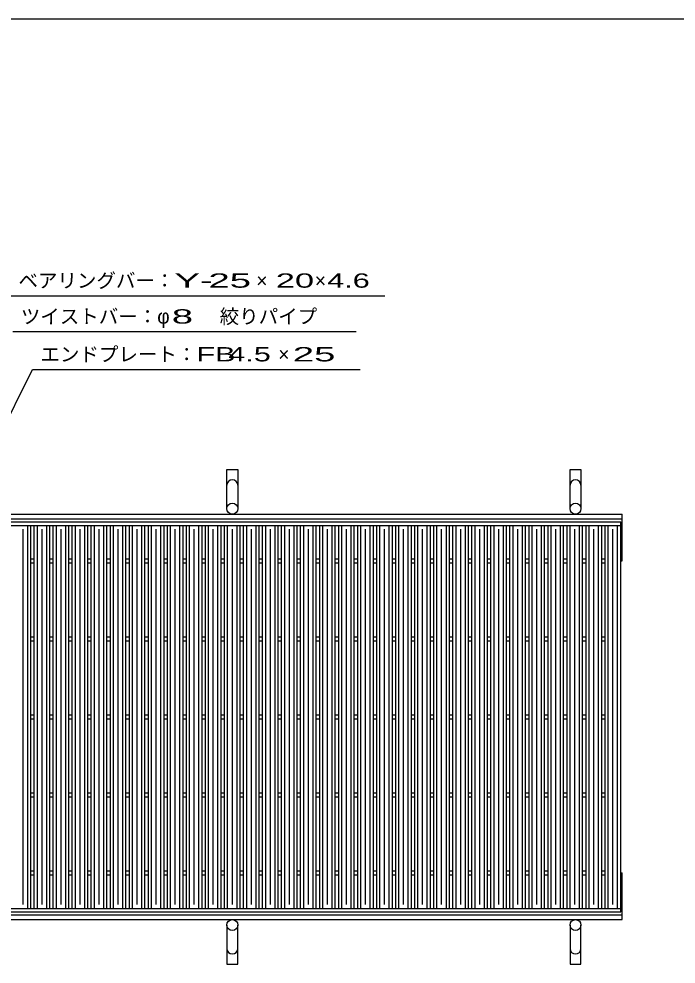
# Model space of a CAD drawing. Units: millimetres, scale not verified. Extents: x -1820 to 1731, y -1282 to 1054.
# Drawn here: x -1195 to -352, y -158 to 1054 of the extents above; entities that cross this region are included whole.
import ezdxf
from ezdxf.enums import TextEntityAlignment as Align

# ---------------------------------------------------------------- set-up
doc = ezdxf.new("R2010")
doc.units = ezdxf.units.MM
doc.header["$LTSCALE"] = 10
for name, color, linetype, lineweight in [('0_2', 150, 'Continuous', 25), ('16', 3, 'Continuous', 25), ('19', 6, 'Continuous', 25), ('22', 2, 'Continuous', 25)]:
    doc.layers.add(name, color=color, linetype=linetype, lineweight=lineweight)
doc.styles.add('ベクトル', font='')
doc.styles.get('ベクトル').set_extended_font_data('ベクトル')

msp = doc.modelspace()

# ---------------------------------------------------------------- linework, layer by layer
at = {"layer": '0_2'}
msp.add_line((-1729, 1053.5), (1731, 1053.5), dxfattribs=at)
at = {"layer": '16'}
for p, q in [((-1419, 408.5), (-423, 408.5)), ((-1419, 404), (-423, 404)), ((-1199.4, 404), (-1179.4, 404)), ((-1183.4, -87), (-1183.4, 404)), ((-1179.4, -87), (-1179.4, 404)), ((-1175, -87), (-1175, 404)), ((-1175, 404), (-1155, 404)), ((-1171, -87), (-1171, 404)), ((-1159, -87), (-1159, 404)), ((-1155, -87), (-1155, 404)), ((-1150.6, -87), (-1150.6, 404)), ((-1150.6, 404), (-1130.6, 404)), ((-1146.6, -87), (-1146.6, 404)), ((-1134.6, -87), (-1134.6, 404)), ((-1130.6, -87), (-1130.6, 404)), ((-1126.2, -87), (-1126.2, 404)), ((-1126.2, 404), (-1106.2, 404)), ((-1122.2, -87), (-1122.2, 404)), ((-1110.2, -87), (-1110.2, 404)), ((-1106.2, -87), (-1106.2, 404)), ((-1101.8, -87), (-1101.8, 404)), ((-1101.8, 404), (-1081.8, 404)), ((-1097.8, -87), (-1097.8, 404)), ((-1085.8, -87), (-1085.8, 404)), ((-1081.8, -87), (-1081.8, 404)), ((-1077.4, -87), (-1077.4, 404)), ((-1077.4, 404), (-1057.4, 404)), ((-1073.4, -87), (-1073.4, 404)), ((-1061.4, -87), (-1061.4, 404)), ((-1057.4, -87), (-1057.4, 404)), ((-1053, -87), (-1053, 404)), ((-1053, 404), (-1033, 404)), ((-1049, -87), (-1049, 404)), ((-1037, -87), (-1037, 404)), ((-1033, -87), (-1033, 404)), ((-1028.6, -87), (-1028.6, 404)), ((-1028.6, 404), (-1008.6, 404)), ((-1024.6, -87), (-1024.6, 404)), ((-1012.6, -87), (-1012.6, 404)), ((-1008.6, -87), (-1008.6, 404)), ((-1004.2, -87), (-1004.2, 404)), ((-1004.2, 404), (-984.2, 404)), ((-1000.2, -87), (-1000.2, 404)), ((-988.2, -87), (-988.2, 404)), ((-984.2, -87), (-984.2, 404)), ((-979.8, -87), (-979.8, 404)), ((-979.8, 404), (-959.8, 404)), ((-975.8, -87), (-975.8, 404)), ((-963.8, -87), (-963.8, 404)), ((-959.8, -87), (-959.8, 404)), ((-955.4, -87), (-955.4, 404)), ((-955.4, 404), (-935.4, 404)), ((-951.4, -87), (-951.4, 404)), ((-939.4, -87), (-939.4, 404)), ((-935.4, -87), (-935.4, 404)), ((-931, -87), (-931, 404)), ((-931, 404), (-911, 404)), ((-927, -87), (-927, 404)), ((-915, -87), (-915, 404)), ((-911, -87), (-911, 404)), ((-906.6, -87), (-906.6, 404)), ((-906.6, 404), (-886.6, 404)), ((-902.6, -87), (-902.6, 404)), ((-890.6, -87), (-890.6, 404)), ((-886.6, -87), (-886.6, 404)), ((-882.2, -87), (-882.2, 404)), ((-882.2, 404), (-862.2, 404)), ((-878.2, -87), (-878.2, 404)), ((-866.2, -87), (-866.2, 404)), ((-862.2, -87), (-862.2, 404)), ((-857.8, -87), (-857.8, 404)), ((-857.8, 404), (-837.8, 404)), ((-853.8, -87), (-853.8, 404)), ((-841.8, -87), (-841.8, 404)), ((-837.8, -87), (-837.8, 404)), ((-833.4, -87), (-833.4, 404)), ((-833.4, 404), (-813.4, 404)), ((-829.4, -87), (-829.4, 404)), ((-817.4, -87), (-817.4, 404)), ((-813.4, -87), (-813.4, 404)), ((-809, -87), (-809, 404)), ((-809, 404), (-789, 404)), ((-805, -87), (-805, 404)), ((-793, -87), (-793, 404)), ((-789, -87), (-789, 404)), ((-784.6, -87), (-784.6, 404)), ((-784.6, 404), (-764.6, 404)), ((-780.6, -87), (-780.6, 404)), ((-768.6, -87), (-768.6, 404)), ((-764.6, -87), (-764.6, 404)), ((-760.2, -87), (-760.2, 404)), ((-760.2, 404), (-740.2, 404)), ((-756.2, -87), (-756.2, 404)), ((-744.2, -87), (-744.2, 404)), ((-740.2, -87), (-740.2, 404)), ((-735.8, -87), (-735.8, 404)), ((-735.8, 404), (-715.8, 404)), ((-731.8, -87), (-731.8, 404)), ((-719.8, -87), (-719.8, 404)), ((-715.8, -87), (-715.8, 404)), ((-711.4, -87), (-711.4, 404)), ((-711.4, 404), (-691.4, 404)), ((-707.4, -87), (-707.4, 404)), ((-695.4, -87), (-695.4, 404)), ((-691.4, -87), (-691.4, 404)), ((-687, -87), (-687, 404)), ((-687, 404), (-667, 404)), ((-683, -87), (-683, 404)), ((-671, -87), (-671, 404)), ((-667, -87), (-667, 404)), ((-662.6, -87), (-662.6, 404)), ((-662.6, 404), (-642.6, 404)), ((-658.6, -87), (-658.6, 404)), ((-646.6, -87), (-646.6, 404)), ((-642.6, -87), (-642.6, 404)), ((-638.2, -87), (-638.2, 404)), ((-638.2, 404), (-618.2, 404)), ((-634.2, -87), (-634.2, 404)), ((-622.2, -87), (-622.2, 404)), ((-618.2, -87), (-618.2, 404)), ((-613.8, -87), (-613.8, 404)), ((-613.8, 404), (-593.8, 404)), ((-609.8, -87), (-609.8, 404)), ((-597.8, -87), (-597.8, 404)), ((-593.8, -87), (-593.8, 404)), ((-589.4, -87), (-589.4, 404)), ((-589.4, 404), (-569.4, 404)), ((-585.4, -87), (-585.4, 404)), ((-573.4, -87), (-573.4, 404)), ((-569.4, -87), (-569.4, 404)), ((-565, -87), (-565, 404)), ((-565, 404), (-545, 404)), ((-561, -87), (-561, 404)), ((-549, -87), (-549, 404)), ((-545, -87), (-545, 404)), ((-540.6, -87), (-540.6, 404)), ((-540.6, 404), (-520.6, 404)), ((-536.6, -87), (-536.6, 404)), ((-524.6, -87), (-524.6, 404)), ((-520.6, -87), (-520.6, 404)), ((-516.2, -87), (-516.2, 404)), ((-516.2, 404), (-496.2, 404)), ((-512.2, -87), (-512.2, 404)), ((-500.2, -87), (-500.2, 404)), ((-496.2, -87), (-496.2, 404)), ((-491.8, -87), (-491.8, 404)), ((-491.8, 404), (-471.8, 404)), ((-487.8, -87), (-487.8, 404)), ((-475.8, -87), (-475.8, 404)), ((-471.8, -87), (-471.8, 404)), ((-467.4, -87), (-467.4, 404)), ((-467.4, 404), (-447.4, 404)), ((-463.4, -87), (-463.4, 404)), ((-451.4, -87), (-451.4, 404)), ((-447.4, -87), (-447.4, 404)), ((-443, -87), (-443, 404)), ((-443, 404), (-423, 404)), ((-439, -87), (-439, 404)), ((-427, -87), (-427, 404)), ((-423, 404), (-423, 408.5)), ((-423, -87), (-423, 404)), ((-1189.4, -82), (-1189.4, 399)), ((-1165, -82), (-1165, 399)), ((-1140.6, -82), (-1140.6, 399)), ((-1116.2, -82), (-1116.2, 399)), ((-1091.8, -82), (-1091.8, 399)), ((-1067.4, -82), (-1067.4, 399)), ((-1043, -82), (-1043, 399)), ((-1018.6, -82), (-1018.6, 399)), ((-994.2, -82), (-994.2, 399)), ((-969.8, -82), (-969.8, 399)), ((-945.4, -82), (-945.4, 399)), ((-921, -82), (-921, 399)), ((-896.6, -82), (-896.6, 399)), ((-872.2, -82), (-872.2, 399)), ((-847.8, -82), (-847.8, 399)), ((-823.4, -82), (-823.4, 399)), ((-799, -82), (-799, 399)), ((-774.6, -82), (-774.6, 399)), ((-750.2, -82), (-750.2, 399)), ((-725.8, -82), (-725.8, 399)), ((-701.4, -82), (-701.4, 399)), ((-677, -82), (-677, 399)), ((-652.6, -82), (-652.6, 399)), ((-628.2, -82), (-628.2, 399)), ((-603.8, -82), (-603.8, 399)), ((-579.4, -82), (-579.4, 399)), ((-555, -82), (-555, 399)), ((-530.6, -82), (-530.6, 399)), ((-506.2, -82), (-506.2, 399)), ((-481.8, -82), (-481.8, 399)), ((-457.4, -82), (-457.4, 399)), ((-433, -82), (-433, 399)), ((-1179.4, 361), (-1175, 361)), ((-1179.4, 356), (-1175, 356)), ((-1155, 361), (-1150.6, 361)), ((-1155, 356), (-1150.6, 356)), ((-1130.6, 361), (-1126.2, 361)), ((-1130.6, 356), (-1126.2, 356)), ((-1106.2, 361), (-1101.8, 361)), ((-1106.2, 356), (-1101.8, 356)), ((-1081.8, 361), (-1077.4, 361)), ((-1081.8, 356), (-1077.4, 356)), ((-1057.4, 361), (-1053, 361)), ((-1057.4, 356), (-1053, 356)), ((-1033, 361), (-1028.6, 361)), ((-1033, 356), (-1028.6, 356)), ((-1008.6, 361), (-1004.2, 361)), ((-1008.6, 356), (-1004.2, 356)), ((-984.2, 361), (-979.8, 361)), ((-984.2, 356), (-979.8, 356)), ((-959.8, 361), (-955.4, 361)), ((-959.8, 356), (-955.4, 356)), ((-935.4, 361), (-931, 361)), ((-935.4, 356), (-931, 356)), ((-911, 361), (-906.6, 361)), ((-911, 356), (-906.6, 356)), ((-886.6, 361), (-882.2, 361)), ((-886.6, 356), (-882.2, 356)), ((-862.2, 361), (-857.8, 361)), ((-862.2, 356), (-857.8, 356)), ((-837.8, 361), (-833.4, 361)), ((-837.8, 356), (-833.4, 356)), ((-813.4, 361), (-809, 361)), ((-813.4, 356), (-809, 356)), ((-789, 361), (-784.6, 361)), ((-789, 356), (-784.6, 356)), ((-764.6, 361), (-760.2, 361)), ((-764.6, 356), (-760.2, 356)), ((-740.2, 361), (-735.8, 361)), ((-740.2, 356), (-735.8, 356)), ((-715.8, 361), (-711.4, 361)), ((-715.8, 356), (-711.4, 356)), ((-691.4, 361), (-687, 361)), ((-691.4, 356), (-687, 356)), ((-667, 361), (-662.6, 361)), ((-667, 356), (-662.6, 356)), ((-642.6, 361), (-638.2, 361)), ((-642.6, 356), (-638.2, 356)), ((-618.2, 361), (-613.8, 361)), ((-618.2, 356), (-613.8, 356)), ((-593.8, 361), (-589.4, 361)), ((-593.8, 356), (-589.4, 356)), ((-569.4, 361), (-565, 361)), ((-569.4, 356), (-565, 356)), ((-545, 361), (-540.6, 361)), ((-545, 356), (-540.6, 356)), ((-520.6, 361), (-516.2, 361)), ((-520.6, 356), (-516.2, 356)), ((-496.2, 361), (-491.8, 361)), ((-496.2, 356), (-491.8, 356)), ((-471.8, 361), (-467.4, 361)), ((-471.8, 356), (-467.4, 356)), ((-447.4, 361), (-443, 361)), ((-447.4, 356), (-443, 356)), ((-1179.4, 261), (-1175, 261)), ((-1179.4, 256), (-1175, 256)), ((-1155, 261), (-1150.6, 261)), ((-1155, 256), (-1150.6, 256)), ((-1130.6, 261), (-1126.2, 261)), ((-1130.6, 256), (-1126.2, 256)), ((-1106.2, 261), (-1101.8, 261)), ((-1106.2, 256), (-1101.8, 256)), ((-1081.8, 261), (-1077.4, 261)), ((-1081.8, 256), (-1077.4, 256)), ((-1057.4, 261), (-1053, 261)), ((-1057.4, 256), (-1053, 256)), ((-1033, 261), (-1028.6, 261)), ((-1033, 256), (-1028.6, 256)), ((-1008.6, 261), (-1004.2, 261)), ((-1008.6, 256), (-1004.2, 256)), ((-984.2, 261), (-979.8, 261)), ((-984.2, 256), (-979.8, 256)), ((-959.8, 261), (-955.4, 261)), ((-959.8, 256), (-955.4, 256)), ((-935.4, 261), (-931, 261)), ((-935.4, 256), (-931, 256)), ((-911, 261), (-906.6, 261)), ((-911, 256), (-906.6, 256)), ((-886.6, 261), (-882.2, 261)), ((-886.6, 256), (-882.2, 256)), ((-862.2, 261), (-857.8, 261)), ((-862.2, 256), (-857.8, 256)), ((-837.8, 261), (-833.4, 261)), ((-837.8, 256), (-833.4, 256)), ((-813.4, 261), (-809, 261)), ((-813.4, 256), (-809, 256)), ((-789, 261), (-784.6, 261)), ((-789, 256), (-784.6, 256)), ((-764.6, 261), (-760.2, 261)), ((-764.6, 256), (-760.2, 256)), ((-740.2, 261), (-735.8, 261)), ((-740.2, 256), (-735.8, 256)), ((-715.8, 261), (-711.4, 261)), ((-715.8, 256), (-711.4, 256)), ((-691.4, 261), (-687, 261)), ((-691.4, 256), (-687, 256)), ((-667, 261), (-662.6, 261)), ((-667, 256), (-662.6, 256)), ((-642.6, 261), (-638.2, 261)), ((-642.6, 256), (-638.2, 256)), ((-618.2, 261), (-613.8, 261)), ((-618.2, 256), (-613.8, 256)), ((-593.8, 261), (-589.4, 261)), ((-593.8, 256), (-589.4, 256)), ((-569.4, 261), (-565, 261)), ((-569.4, 256), (-565, 256)), ((-545, 261), (-540.6, 261)), ((-545, 256), (-540.6, 256)), ((-520.6, 261), (-516.2, 261)), ((-520.6, 256), (-516.2, 256)), ((-496.2, 261), (-491.8, 261)), ((-496.2, 256), (-491.8, 256)), ((-471.8, 261), (-467.4, 261)), ((-471.8, 256), (-467.4, 256)), ((-447.4, 261), (-443, 261)), ((-447.4, 256), (-443, 256)), ((-1179.4, 161), (-1175, 161)), ((-1155, 161), (-1150.6, 161)), ((-1130.6, 161), (-1126.2, 161)), ((-1106.2, 161), (-1101.8, 161)), ((-1081.8, 161), (-1077.4, 161)), ((-1057.4, 161), (-1053, 161)), ((-1033, 161), (-1028.6, 161)), ((-1008.6, 161), (-1004.2, 161)), ((-984.2, 161), (-979.8, 161)), ((-959.8, 161), (-955.4, 161)), ((-935.4, 161), (-931, 161)), ((-911, 161), (-906.6, 161)), ((-886.6, 161), (-882.2, 161)), ((-862.2, 161), (-857.8, 161)), ((-837.8, 161), (-833.4, 161)), ((-813.4, 161), (-809, 161)), ((-789, 161), (-784.6, 161)), ((-764.6, 161), (-760.2, 161)), ((-740.2, 161), (-735.8, 161)), ((-715.8, 161), (-711.4, 161)), ((-691.4, 161), (-687, 161)), ((-667, 161), (-662.6, 161)), ((-642.6, 161), (-638.2, 161)), ((-618.2, 161), (-613.8, 161)), ((-593.8, 161), (-589.4, 161)), ((-569.4, 161), (-565, 161)), ((-545, 161), (-540.6, 161)), ((-520.6, 161), (-516.2, 161)), ((-496.2, 161), (-491.8, 161)), ((-471.8, 161), (-467.4, 161)), ((-447.4, 161), (-443, 161)), ((-1179.4, 156), (-1175, 156)), ((-1155, 156), (-1150.6, 156)), ((-1130.6, 156), (-1126.2, 156)), ((-1106.2, 156), (-1101.8, 156)), ((-1081.8, 156), (-1077.4, 156)), ((-1057.4, 156), (-1053, 156)), ((-1033, 156), (-1028.6, 156)), ((-1008.6, 156), (-1004.2, 156)), ((-984.2, 156), (-979.8, 156)), ((-959.8, 156), (-955.4, 156)), ((-935.4, 156), (-931, 156)), ((-911, 156), (-906.6, 156)), ((-886.6, 156), (-882.2, 156)), ((-862.2, 156), (-857.8, 156)), ((-837.8, 156), (-833.4, 156)), ((-813.4, 156), (-809, 156)), ((-789, 156), (-784.6, 156)), ((-764.6, 156), (-760.2, 156)), ((-740.2, 156), (-735.8, 156)), ((-715.8, 156), (-711.4, 156)), ((-691.4, 156), (-687, 156)), ((-667, 156), (-662.6, 156)), ((-642.6, 156), (-638.2, 156)), ((-618.2, 156), (-613.8, 156)), ((-593.8, 156), (-589.4, 156)), ((-569.4, 156), (-565, 156)), ((-545, 156), (-540.6, 156)), ((-520.6, 156), (-516.2, 156)), ((-496.2, 156), (-491.8, 156)), ((-471.8, 156), (-467.4, 156)), ((-447.4, 156), (-443, 156)), ((-1179.4, 61), (-1175, 61)), ((-1155, 61), (-1150.6, 61)), ((-1130.6, 61), (-1126.2, 61)), ((-1106.2, 61), (-1101.8, 61)), ((-1081.8, 61), (-1077.4, 61)), ((-1057.4, 61), (-1053, 61)), ((-1033, 61), (-1028.6, 61)), ((-1008.6, 61), (-1004.2, 61)), ((-984.2, 61), (-979.8, 61)), ((-959.8, 61), (-955.4, 61)), ((-935.4, 61), (-931, 61)), ((-911, 61), (-906.6, 61)), ((-886.6, 61), (-882.2, 61)), ((-862.2, 61), (-857.8, 61)), ((-837.8, 61), (-833.4, 61)), ((-813.4, 61), (-809, 61)), ((-789, 61), (-784.6, 61)), ((-764.6, 61), (-760.2, 61)), ((-740.2, 61), (-735.8, 61)), ((-715.8, 61), (-711.4, 61)), ((-691.4, 61), (-687, 61)), ((-667, 61), (-662.6, 61)), ((-642.6, 61), (-638.2, 61)), ((-618.2, 61), (-613.8, 61)), ((-593.8, 61), (-589.4, 61)), ((-569.4, 61), (-565, 61)), ((-545, 61), (-540.6, 61)), ((-520.6, 61), (-516.2, 61)), ((-496.2, 61), (-491.8, 61)), ((-471.8, 61), (-467.4, 61)), ((-447.4, 61), (-443, 61)), ((-1179.4, 56), (-1175, 56)), ((-1155, 56), (-1150.6, 56)), ((-1130.6, 56), (-1126.2, 56)), ((-1106.2, 56), (-1101.8, 56)), ((-1081.8, 56), (-1077.4, 56)), ((-1057.4, 56), (-1053, 56)), ((-1033, 56), (-1028.6, 56)), ((-1008.6, 56), (-1004.2, 56)), ((-984.2, 56), (-979.8, 56)), ((-959.8, 56), (-955.4, 56)), ((-935.4, 56), (-931, 56)), ((-911, 56), (-906.6, 56)), ((-886.6, 56), (-882.2, 56)), ((-862.2, 56), (-857.8, 56)), ((-837.8, 56), (-833.4, 56)), ((-813.4, 56), (-809, 56)), ((-789, 56), (-784.6, 56)), ((-764.6, 56), (-760.2, 56)), ((-740.2, 56), (-735.8, 56)), ((-715.8, 56), (-711.4, 56)), ((-691.4, 56), (-687, 56)), ((-667, 56), (-662.6, 56)), ((-642.6, 56), (-638.2, 56)), ((-618.2, 56), (-613.8, 56)), ((-593.8, 56), (-589.4, 56)), ((-569.4, 56), (-565, 56)), ((-545, 56), (-540.6, 56)), ((-520.6, 56), (-516.2, 56)), ((-496.2, 56), (-491.8, 56)), ((-471.8, 56), (-467.4, 56)), ((-447.4, 56), (-443, 56)), ((-1179.4, -39), (-1175, -39)), ((-1179.4, -44), (-1175, -44)), ((-1155, -39), (-1150.6, -39)), ((-1155, -44), (-1150.6, -44)), ((-1130.6, -39), (-1126.2, -39)), ((-1130.6, -44), (-1126.2, -44)), ((-1106.2, -39), (-1101.8, -39)), ((-1106.2, -44), (-1101.8, -44)), ((-1081.8, -39), (-1077.4, -39)), ((-1081.8, -44), (-1077.4, -44)), ((-1057.4, -39), (-1053, -39)), ((-1057.4, -44), (-1053, -44)), ((-1033, -39), (-1028.6, -39)), ((-1033, -44), (-1028.6, -44)), ((-1008.6, -39), (-1004.2, -39)), ((-1008.6, -44), (-1004.2, -44)), ((-984.2, -39), (-979.8, -39)), ((-984.2, -44), (-979.8, -44)), ((-959.8, -39), (-955.4, -39)), ((-959.8, -44), (-955.4, -44)), ((-935.4, -39), (-931, -39)), ((-935.4, -44), (-931, -44)), ((-911, -39), (-906.6, -39)), ((-911, -44), (-906.6, -44)), ((-886.6, -39), (-882.2, -39)), ((-886.6, -44), (-882.2, -44)), ((-862.2, -39), (-857.8, -39)), ((-862.2, -44), (-857.8, -44)), ((-837.8, -39), (-833.4, -39)), ((-837.8, -44), (-833.4, -44)), ((-813.4, -39), (-809, -39)), ((-813.4, -44), (-809, -44)), ((-789, -39), (-784.6, -39)), ((-789, -44), (-784.6, -44)), ((-764.6, -39), (-760.2, -39)), ((-764.6, -44), (-760.2, -44)), ((-740.2, -39), (-735.8, -39)), ((-740.2, -44), (-735.8, -44)), ((-715.8, -39), (-711.4, -39)), ((-715.8, -44), (-711.4, -44)), ((-691.4, -39), (-687, -39)), ((-691.4, -44), (-687, -44)), ((-667, -39), (-662.6, -39)), ((-667, -44), (-662.6, -44)), ((-642.6, -39), (-638.2, -39)), ((-642.6, -44), (-638.2, -44)), ((-618.2, -39), (-613.8, -39)), ((-618.2, -44), (-613.8, -44)), ((-593.8, -39), (-589.4, -39)), ((-593.8, -44), (-589.4, -44)), ((-569.4, -39), (-565, -39)), ((-569.4, -44), (-565, -44)), ((-545, -39), (-540.6, -39)), ((-545, -44), (-540.6, -44)), ((-520.6, -39), (-516.2, -39)), ((-520.6, -44), (-516.2, -44)), ((-496.2, -39), (-491.8, -39)), ((-496.2, -44), (-491.8, -44)), ((-471.8, -39), (-467.4, -39)), ((-471.8, -44), (-467.4, -44)), ((-447.4, -39), (-443, -39)), ((-447.4, -44), (-443, -44)), ((-1419, -87), (-423, -87)), ((-1419, -91.5), (-423, -91.5)), ((-1199.4, -87), (-1179.4, -87)), ((-1175, -87), (-1155, -87)), ((-1150.6, -87), (-1130.6, -87)), ((-1126.2, -87), (-1106.2, -87)), ((-1101.8, -87), (-1081.8, -87)), ((-1077.4, -87), (-1057.4, -87)), ((-1053, -87), (-1033, -87)), ((-1028.6, -87), (-1008.6, -87)), ((-1004.2, -87), (-984.2, -87)), ((-979.8, -87), (-959.8, -87)), ((-955.4, -87), (-935.4, -87)), ((-931, -87), (-911, -87)), ((-906.6, -87), (-886.6, -87)), ((-882.2, -87), (-862.2, -87)), ((-857.8, -87), (-837.8, -87)), ((-833.4, -87), (-813.4, -87)), ((-809, -87), (-789, -87)), ((-784.6, -87), (-764.6, -87)), ((-760.2, -87), (-740.2, -87)), ((-735.8, -87), (-715.8, -87)), ((-711.4, -87), (-691.4, -87)), ((-687, -87), (-667, -87)), ((-662.6, -87), (-642.6, -87)), ((-638.2, -87), (-618.2, -87)), ((-613.8, -87), (-593.8, -87)), ((-589.4, -87), (-569.4, -87)), ((-565, -87), (-545, -87)), ((-540.6, -87), (-520.6, -87)), ((-516.2, -87), (-496.2, -87)), ((-491.8, -87), (-471.8, -87)), ((-467.4, -87), (-447.4, -87)), ((-443, -87), (-423, -87)), ((-423, -91.5), (-423, -87))]:
    msp.add_line(p, q, dxfattribs=at)
at = {"layer": '19'}
for p, q in [((-928, 425.5), (-928, 475.5)), ((-928, 475.5), (-914, 475.5)), ((-914, 475.5), (-914, 425.5)), ((-488, 425.5), (-488, 475.5)), ((-488, 475.5), (-474, 475.5)), ((-474, 475.5), (-474, 425.5)), ((-1421, 418.5), (-421, 418.5)), ((-1421, 412.5), (-421, 412.5)), ((-421, 358.5), (-421, 418.5)), ((-423, 358.5), (-421, 358.5)), ((-423, -41.5), (-421, -41.5)), ((-421, -101.5), (-421, -41.5)), ((-1421, -95.5), (-421, -95.5)), ((-1421, -101.5), (-421, -101.5)), ((-928, -108.5), (-928, -158.5)), ((-914, -158.5), (-914, -108.5)), ((-488, -108.5), (-488, -158.5)), ((-474, -158.5), (-474, -108.5)), ((-928, -158.5), (-914, -158.5)), ((-488, -158.5), (-474, -158.5))]:
    msp.add_line(p, q, dxfattribs=at)
for centre in [(-921, 425.5), (-481, 425.5), (-921, -108.5), (-481, -108.5)]:
    msp.add_circle(centre, 7, dxfattribs=at)
for centre, start, end in [((-921, 455.5), 0, 180), ((-481, 455.5), 0, 180), ((-921, -138.5), 180, 0), ((-481, -138.5), 180, 0)]:
    msp.add_arc(centre, 7, start, end, dxfattribs=at)
at = {"layer": '22', "color": 4}
for p, q in [((-1205.25, 698.5), (-725.25, 698.5)), ((-1202.25, 652.5), (-762.25, 652.5)), ((-1274.8, 408.5), (-1177.05, 604)), ((-1177.05, 604), (-757.05, 604))]:
    msp.add_line(p, q, dxfattribs=at)

# ---------------------------------------------------------------- texts
at = {"layer": '22', "style": 'ベクトル'}
for s, p in [('ベアリングバー：', (-1195.25, 718)), ('×', (-890.25, 718)), ('×', (-815.25, 718)), ('ツイストバー：', (-1192.25, 672)), ('絞りパイプ', (-937.25, 672)), ('φ', (-1017.25, 672)), ('エンドプレート：', (-1167.05, 623.5)), ('×', (-862.05, 623.5))]:
    msp.add_text(s, height=18.33, dxfattribs=at).set_placement(p, align=Align.MIDDLE_LEFT)
for s, width, p in [(' 25 ', 2, (-965.25, 718)), ('20', 1.8, (-865.25, 718)), (' 4.6 ', 1.6, (-810.25, 718)), ('Y-', 2, (-995.25, 718)), (' 8 ', 2, (-1012.25, 672)), ('FB', 1.6, (-967.05, 623.5)), (' 4.5 ', 1.6, (-937.05, 623.5)), (' 25 ', 2, (-857.05, 623.5))]:
    msp.add_text(s, height=18.33, dxfattribs=dict(at, width=width)).set_placement(p, align=Align.MIDDLE_LEFT)

doc.saveas('drawing.dxf')
